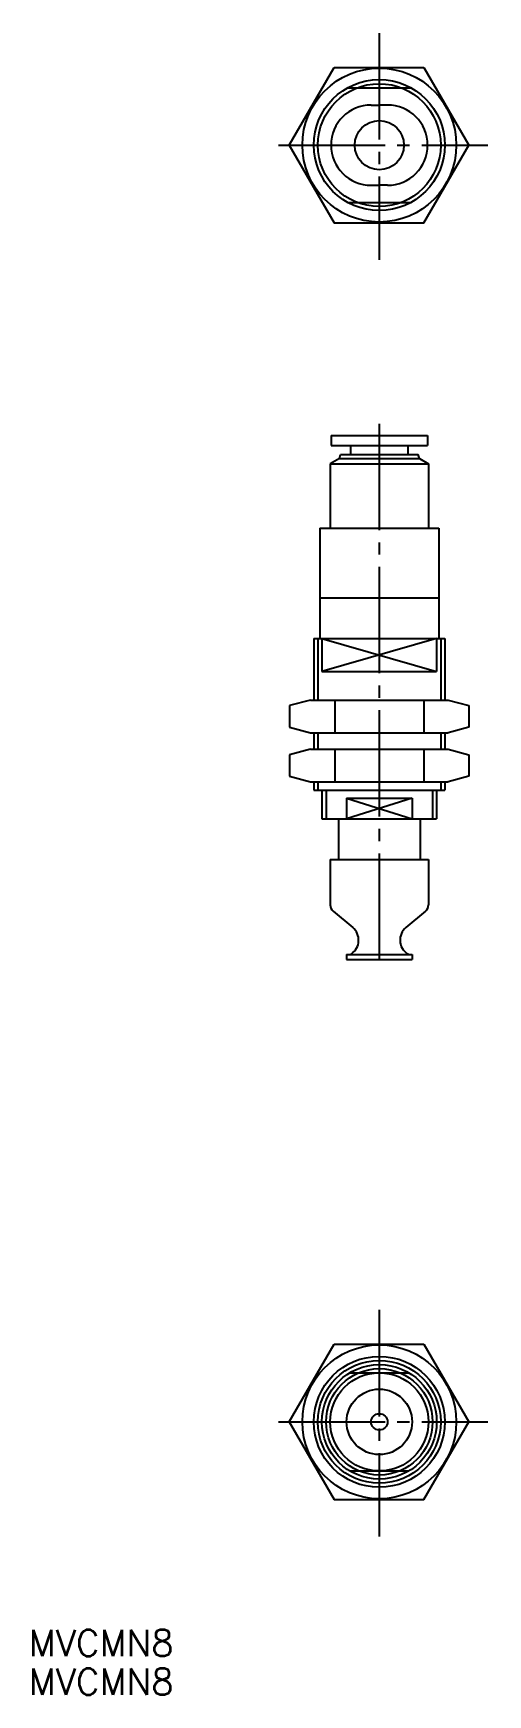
# Model space of a CAD drawing. Extents: x 236 to 291, y 148 to 351.
import ezdxf

# ---------------------------------------------------------------- set-up
doc = ezdxf.new("R2010")
doc.units = 0
doc.linetypes.add('CENTER', pattern=[17.5, 13, -1.5, 1.5, -1.5])
doc.layers.get('0').update_dxf_attribs({"linetype": 'CONTINUOUS'})
doc.layers.add('CENTER', color=1, linetype='CENTER')
doc.styles.get("Standard").update_dxf_attribs({"font": 'txt.shx', "bigfont": '@extfont2.shx'})

msp = doc.modelspace()

# ---------------------------------------------------------------- linework, layer by layer
at = {"color": 7, "linetype": 'CONTINUOUS'}
for p, q in [((266.85, 337.55), (272.33, 347.05)), ((272.33, 347.05), (283.31, 347.05)), ((283.31, 347.05), (288.79, 337.55)), ((273.99, 344.55), (281.74, 344.55)), ((276.86, 342.45), (277.86, 342.45)), ((278.86, 342.45), (277.86, 342.45)), ((266.85, 337.55), (272.33, 328.05)), ((283.31, 328.05), (288.79, 337.55)), ((276.86, 332.65), (277.86, 332.65)), ((278.86, 332.65), (277.86, 332.65)), ((273.99, 330.55), (281.74, 330.55)), ((272.33, 328.05), (283.31, 328.05)), ((271.96, 302.05), (271.96, 300.85)), ((271.96, 302.05), (283.76, 302.05)), ((271.96, 300.85), (283.76, 300.85)), ((274.36, 300.85), (274.36, 299.75)), ((281.36, 300.85), (281.36, 299.75)), ((283.76, 302.05), (283.76, 300.85)), ((272.98, 299.25), (271.86, 298.61)), ((271.86, 298.61), (283.86, 298.61)), ((271.86, 298.61), (271.86, 290.75)), ((272.98, 299.25), (273.11, 299.75)), ((272.98, 299.25), (282.75, 299.25)), ((273.11, 299.75), (282.61, 299.75)), ((282.75, 299.25), (282.61, 299.75)), ((282.75, 299.25), (283.86, 298.61)), ((283.86, 298.61), (283.86, 290.75)), ((270.61, 290.75), (285.11, 290.75)), ((270.61, 290.75), (270.61, 277.25)), ((285.11, 290.75), (285.11, 277.25)), ((270.61, 282.25), (285.11, 282.25)), ((269.86, 277.25), (269.86, 269.75)), ((269.86, 277.25), (285.86, 277.25)), ((270.36, 277.25), (270.36, 269.75)), ((270.86, 277.25), (270.86, 273.25)), ((284.86, 277.25), (284.86, 273.25)), ((285.36, 277.25), (285.36, 269.75)), ((285.86, 277.25), (285.86, 269.75)), ((270.86, 273.25), (284.86, 273.25)), ((269.46, 269.75), (266.91, 269.07)), ((266.91, 269.07), (266.91, 266.44)), ((269.46, 269.75), (286.26, 269.75)), ((272.44, 269.75), (272.44, 265.75)), ((283.28, 269.75), (283.28, 265.75)), ((286.26, 269.75), (288.81, 269.07)), ((288.81, 269.07), (288.81, 266.44)), ((266.91, 266.44), (269.46, 265.75)), ((288.81, 266.44), (286.26, 265.75)), ((269.46, 265.75), (286.26, 265.75)), ((269.86, 265.75), (269.86, 263.75)), ((270.36, 265.75), (270.36, 263.75)), ((285.36, 265.75), (285.36, 263.75)), ((285.86, 265.75), (285.86, 263.75)), ((269.46, 263.75), (266.91, 263.07)), ((266.91, 263.07), (266.91, 260.44)), ((269.46, 263.75), (286.26, 263.75)), ((272.44, 263.75), (272.44, 259.75)), ((283.28, 263.75), (283.28, 259.75)), ((286.26, 263.75), (288.81, 263.07)), ((288.81, 263.07), (288.81, 260.44)), ((266.91, 260.44), (269.46, 259.75)), ((288.81, 260.44), (286.26, 259.75)), ((269.46, 259.75), (286.26, 259.75)), ((269.86, 259.75), (269.86, 258.75)), ((269.86, 258.75), (285.86, 258.75)), ((270.36, 259.75), (270.36, 258.75)), ((270.86, 258.75), (270.86, 255.25)), ((271.36, 258.75), (271.36, 255.25)), ((284.36, 258.75), (284.36, 255.25)), ((284.86, 258.75), (284.86, 255.25)), ((285.36, 259.75), (285.36, 258.75)), ((285.86, 259.75), (285.86, 258.75)), ((273.86, 257.75), (273.86, 255.25)), ((273.86, 257.75), (281.86, 257.75)), ((281.86, 257.75), (281.86, 255.25)), ((270.86, 255.25), (284.86, 255.25)), ((272.86, 255.25), (272.86, 250.25)), ((282.86, 255.25), (282.86, 250.25)), ((271.86, 250.25), (271.86, 244.72)), ((271.86, 250.25), (283.86, 250.25)), ((283.86, 250.25), (283.86, 244.72)), ((272.22, 243.96), (274.62, 241.94)), ((283.51, 243.96), (281.11, 241.94)), ((273.86, 238.65), (273.86, 238.05)), ((273.86, 238.65), (281.86, 238.65)), ((273.86, 238.05), (281.86, 238.05)), ((274.31, 238.65), (274.45, 238.75)), ((281.42, 238.65), (281.28, 238.75)), ((281.86, 238.65), (281.86, 238.05)), ((266.85, 181.55), (272.33, 191.05)), ((272.33, 191.05), (283.31, 191.05)), ((283.31, 191.05), (288.79, 181.55)), ((274.26, 187.55), (281.47, 187.55)), ((266.85, 181.55), (272.33, 172.05)), ((283.31, 172.05), (288.79, 181.55)), ((274.26, 175.55), (281.47, 175.55)), ((272.33, 172.05), (283.31, 172.05))]:
    msp.add_line(p, q, dxfattribs=at)
at = {"color": 3, "linetype": 'CONTINUOUS'}
for p, q in [((284.86, 277.25), (270.86, 273.25)), ((270.86, 277.25), (284.86, 273.25)), ((281.86, 257.75), (273.86, 255.25)), ((273.86, 257.75), (281.86, 255.25))]:
    msp.add_line(p, q, dxfattribs=at)
at = {"color": 7, "linetype": 'CONTINUOUS'}
for centre, radius in [((277.86, 337.55), 9.4), ((277.86, 337.55), 8), ((277.86, 337.55), 7.5), ((277.86, 337.55), 3), ((277.86, 181.55), 9.4), ((277.86, 181.55), 8), ((277.86, 181.55), 7.5), ((277.86, 181.55), 7), ((277.86, 181.55), 7), ((277.86, 181.55), 6.5), ((277.86, 181.55), 6), ((277.86, 181.55), 4), ((277.86, 181.55), 1)]:
    msp.add_circle(centre, radius, dxfattribs=at)
for centre, radius, start, end in [((276.86, 337.55), 4.9, 90, 270), ((278.86, 337.55), 4.9, 270, 90), ((272.86, 244.72), 1, 180, 230), ((282.86, 244.72), 1, 310, 0), ((273.34, 240.41), 2, 304, 50), ((282.39, 240.41), 2, 130, 236)]:
    msp.add_arc(centre, radius, start, end, dxfattribs=at)
at = {"layer": 'CENTER', "color": 1, "linetype": 'CENTER'}
for p, q in [((277.86, 351.22), (277.86, 323.55)), ((265.56, 337.55), (291.1, 337.55)), ((277.86, 303.51), (277.86, 236.92)), ((277.86, 195.22), (277.86, 167.55)), ((265.56, 181.55), (291.1, 181.55))]:
    msp.add_line(p, q, dxfattribs=at)

# ---------------------------------------------------------------- texts
at = {"color": 7, "linetype": 'CONTINUOUS'}
for p in [(235.05, 152.93), (235.05, 148.2)]:
    msp.add_text('MVCMN8', height=3.2, dxfattribs=at).set_placement(p)

doc.saveas('drawing.dxf')
